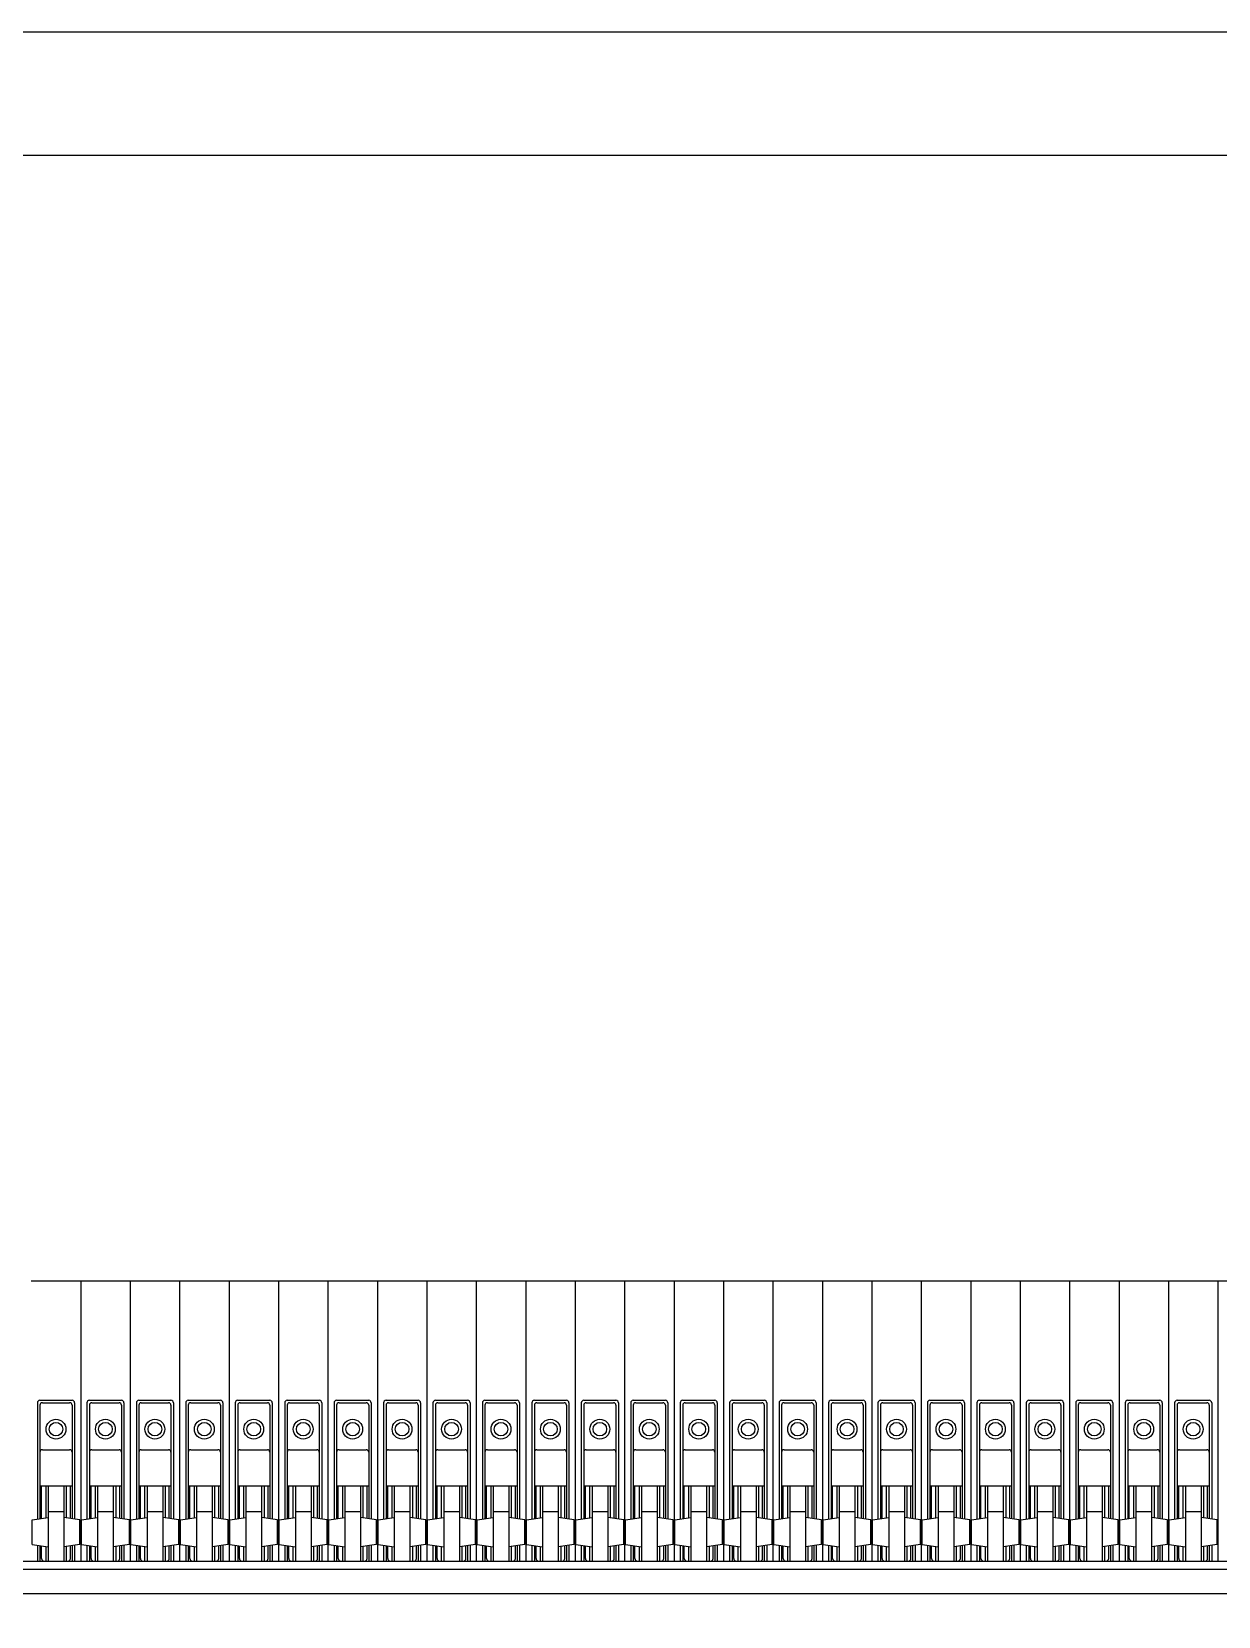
# Model space of a CAD drawing. Extents: x -2176 to 14083, y -1057 to 7853.
# Drawn here: x 1622 to 3062, y 5931 to 7853 of the extents above; entities that cross this region are included whole.
import ezdxf

# ---------------------------------------------------------------- set-up
doc = ezdxf.new("R2010")
doc.units = 0
doc.header["$LTSCALE"] = 15
doc.layers.get('0').update_dxf_attribs({"linetype": 'CONTINUOUS'})
doc.layers.add('5', color=3, linetype='CONTINUOUS')
doc.layers.add('TILE1', color=5, linetype='CONTINUOUS')

# ---------------------------------------------------------------- blocks, each defined once
blk = doc.blocks.new('GB-A1')
blk.add_lwpolyline([(35, 13), (35, 587), (841, 587), (841, 13)], close=True)
at = {"layer": 'TILE1'}
blk.add_lwpolyline([(10, 597), (851, 597), (851, 3), (10, 3)], dxfattribs=at)

msp = doc.modelspace()

# ---------------------------------------------------------------- linework, layer by layer
for p, q in [((1621.291, 6337.621), (1681.291, 6337.621)), ((1681.291, 6337.621), (1681.291, 5997.621)), ((1681.291, 6337.621), (1741.291, 6337.621)), ((1741.291, 6337.621), (1741.291, 5997.621)), ((1741.291, 6337.621), (1801.291, 6337.621)), ((1801.291, 6337.621), (1801.291, 5997.621)), ((1801.291, 6337.621), (1861.291, 6337.621)), ((1861.291, 6337.621), (1861.291, 5997.621)), ((1861.291, 6337.621), (1921.291, 6337.621)), ((1921.291, 6337.621), (1921.291, 5997.621)), ((1921.291, 6337.621), (1981.291, 6337.621)), ((1981.291, 6337.621), (1981.291, 5997.621)), ((1981.291, 6337.621), (2041.291, 6337.621)), ((2041.291, 6337.621), (2041.291, 5997.621)), ((2041.291, 6337.621), (2101.291, 6337.621)), ((2101.291, 6337.621), (2101.291, 5997.621)), ((2101.291, 6337.621), (2161.291, 6337.621)), ((2161.291, 6337.621), (2161.291, 5997.621)), ((2161.291, 6337.621), (2221.291, 6337.621)), ((2221.291, 6337.621), (2221.291, 5997.621)), ((2221.291, 6337.621), (2281.291, 6337.621)), ((2281.291, 6337.621), (2281.291, 5997.621)), ((2281.291, 6337.621), (2341.291, 6337.621)), ((2341.291, 6337.621), (2341.291, 5997.621)), ((2341.291, 6337.621), (2401.291, 6337.621)), ((2401.291, 6337.621), (2401.291, 5997.621)), ((2401.291, 6337.621), (2461.291, 6337.621)), ((2461.291, 6337.621), (2461.291, 5997.621)), ((2461.291, 6337.621), (2521.291, 6337.621)), ((2521.291, 6337.621), (2521.291, 5997.621)), ((2521.291, 6337.621), (2581.291, 6337.621)), ((2581.291, 6337.621), (2581.291, 5997.621)), ((2581.291, 6337.621), (2641.291, 6337.621)), ((2641.291, 6337.621), (2641.291, 5997.621)), ((2641.291, 6337.621), (2701.291, 6337.621)), ((2701.291, 6337.621), (2701.291, 5997.621)), ((2701.291, 6337.621), (2761.291, 6337.621)), ((2761.291, 6337.621), (2761.291, 5997.621)), ((2761.291, 6337.621), (2821.291, 6337.621)), ((2821.291, 6337.621), (2821.291, 5997.621)), ((2821.291, 6337.621), (2881.291, 6337.621)), ((2881.291, 6337.621), (2881.291, 5997.621)), ((2881.291, 6337.621), (2941.291, 6337.621)), ((2941.291, 6337.621), (2941.291, 5997.621)), ((2941.291, 6337.621), (3001.291, 6337.621)), ((3001.291, 6337.621), (3001.291, 5997.621)), ((3001.291, 6337.621), (3061.291, 6337.621)), ((3061.291, 6337.621), (3061.291, 5997.621)), ((3061.291, 6337.621), (3121.291, 6337.621)), ((126.291, 5997.621), (4863.732, 5997.621)), ((126.291, 5987.621), (4873.318, 5987.621)), ((-123.161, 5958.036), (3103.644, 5958.036))]:
    msp.add_line(p, q)
at = {"layer": '5', "ltscale": 1.5}
for p, q in [((1631.791, 6192.621), (1670.791, 6192.621)), ((1691.791, 6192.621), (1730.791, 6192.621)), ((1751.791, 6192.621), (1790.791, 6192.621)), ((1811.791, 6192.621), (1850.791, 6192.621)), ((1871.791, 6192.621), (1910.791, 6192.621)), ((1931.791, 6192.621), (1970.791, 6192.621)), ((1991.791, 6192.621), (2030.791, 6192.621)), ((2051.791, 6192.621), (2090.791, 6192.621)), ((2111.791, 6192.621), (2150.791, 6192.621)), ((2171.791, 6192.621), (2210.791, 6192.621)), ((2231.791, 6192.621), (2270.791, 6192.621)), ((2291.791, 6192.621), (2330.791, 6192.621)), ((2351.791, 6192.621), (2390.791, 6192.621)), ((2411.791, 6192.621), (2450.791, 6192.621)), ((2471.791, 6192.621), (2510.791, 6192.621)), ((2531.791, 6192.621), (2570.791, 6192.621)), ((2591.791, 6192.621), (2630.791, 6192.621)), ((2651.791, 6192.621), (2690.791, 6192.621)), ((2711.791, 6192.621), (2750.791, 6192.621)), ((2771.791, 6192.621), (2810.791, 6192.621)), ((2831.791, 6192.621), (2870.791, 6192.621)), ((2891.791, 6192.621), (2930.791, 6192.621)), ((2951.791, 6192.621), (2990.791, 6192.621)), ((3011.791, 6192.621), (3050.791, 6192.621)), ((1628.791, 6189.621), (1628.791, 6048.606)), ((1631.791, 6186.621), (1631.791, 6049.061)), ((1634.791, 6189.621), (1667.791, 6189.621)), ((1670.791, 6186.621), (1670.791, 6049.061)), ((1673.791, 6189.621), (1673.791, 6048.606)), ((1688.791, 6189.621), (1688.791, 6048.606)), ((1691.791, 6186.621), (1691.791, 6049.061)), ((1694.791, 6189.621), (1727.791, 6189.621)), ((1730.791, 6186.621), (1730.791, 6049.061)), ((1733.791, 6189.621), (1733.791, 6048.606)), ((1748.791, 6189.621), (1748.791, 6048.606)), ((1751.791, 6186.621), (1751.791, 6049.061)), ((1754.791, 6189.621), (1787.791, 6189.621)), ((1790.791, 6186.621), (1790.791, 6049.061)), ((1793.791, 6189.621), (1793.791, 6048.606)), ((1808.791, 6189.621), (1808.791, 6048.606)), ((1811.791, 6186.621), (1811.791, 6049.061)), ((1814.791, 6189.621), (1847.791, 6189.621)), ((1850.791, 6186.621), (1850.791, 6049.061)), ((1853.791, 6189.621), (1853.791, 6048.606)), ((1868.791, 6189.621), (1868.791, 6048.606)), ((1871.791, 6186.621), (1871.791, 6049.061)), ((1874.791, 6189.621), (1907.791, 6189.621)), ((1910.791, 6186.621), (1910.791, 6049.061)), ((1913.791, 6189.621), (1913.791, 6048.606)), ((1928.791, 6189.621), (1928.791, 6048.606)), ((1931.791, 6186.621), (1931.791, 6049.061)), ((1934.791, 6189.621), (1967.791, 6189.621)), ((1970.791, 6186.621), (1970.791, 6049.061)), ((1973.791, 6189.621), (1973.791, 6048.606)), ((1988.791, 6189.621), (1988.791, 6048.606)), ((1991.791, 6186.621), (1991.791, 6049.061)), ((1994.791, 6189.621), (2027.791, 6189.621)), ((2030.791, 6186.621), (2030.791, 6049.061)), ((2033.791, 6189.621), (2033.791, 6048.606)), ((2048.791, 6189.621), (2048.791, 6048.606)), ((2051.791, 6186.621), (2051.791, 6049.061)), ((2054.791, 6189.621), (2087.791, 6189.621)), ((2090.791, 6186.621), (2090.791, 6049.061)), ((2093.791, 6189.621), (2093.791, 6048.606)), ((2108.791, 6189.621), (2108.791, 6048.606)), ((2111.791, 6186.621), (2111.791, 6049.061)), ((2114.791, 6189.621), (2147.791, 6189.621)), ((2150.791, 6186.621), (2150.791, 6049.061)), ((2153.791, 6189.621), (2153.791, 6048.606)), ((2168.791, 6189.621), (2168.791, 6048.606)), ((2171.791, 6186.621), (2171.791, 6049.061)), ((2174.791, 6189.621), (2207.791, 6189.621)), ((2210.791, 6186.621), (2210.791, 6049.061)), ((2213.791, 6189.621), (2213.791, 6048.606)), ((2228.791, 6189.621), (2228.791, 6048.606)), ((2231.791, 6186.621), (2231.791, 6049.061)), ((2234.791, 6189.621), (2267.791, 6189.621)), ((2270.791, 6186.621), (2270.791, 6049.061)), ((2273.791, 6189.621), (2273.791, 6048.606)), ((2288.791, 6189.621), (2288.791, 6048.606)), ((2291.791, 6186.621), (2291.791, 6049.061)), ((2294.791, 6189.621), (2327.791, 6189.621)), ((2330.791, 6186.621), (2330.791, 6049.061)), ((2333.791, 6189.621), (2333.791, 6048.606)), ((2348.791, 6189.621), (2348.791, 6048.606)), ((2351.791, 6186.621), (2351.791, 6049.061)), ((2354.791, 6189.621), (2387.791, 6189.621)), ((2390.791, 6186.621), (2390.791, 6049.061)), ((2393.791, 6189.621), (2393.791, 6048.606)), ((2408.791, 6189.621), (2408.791, 6048.606)), ((2411.791, 6186.621), (2411.791, 6049.061)), ((2414.791, 6189.621), (2447.791, 6189.621)), ((2450.791, 6186.621), (2450.791, 6049.061)), ((2453.791, 6189.621), (2453.791, 6048.606)), ((2468.791, 6189.621), (2468.791, 6048.606)), ((2471.791, 6186.621), (2471.791, 6049.061)), ((2474.791, 6189.621), (2507.791, 6189.621)), ((2510.791, 6186.621), (2510.791, 6049.061)), ((2513.791, 6189.621), (2513.791, 6048.606)), ((2528.791, 6189.621), (2528.791, 6048.606)), ((2531.791, 6186.621), (2531.791, 6049.061)), ((2534.791, 6189.621), (2567.791, 6189.621)), ((2570.791, 6186.621), (2570.791, 6049.061)), ((2573.791, 6189.621), (2573.791, 6048.606)), ((2588.791, 6189.621), (2588.791, 6048.606)), ((2591.791, 6186.621), (2591.791, 6049.061)), ((2594.791, 6189.621), (2627.791, 6189.621)), ((2630.791, 6186.621), (2630.791, 6049.061)), ((2633.791, 6189.621), (2633.791, 6048.606)), ((2648.791, 6189.621), (2648.791, 6048.606)), ((2651.791, 6186.621), (2651.791, 6049.061)), ((2654.791, 6189.621), (2687.791, 6189.621)), ((2690.791, 6186.621), (2690.791, 6049.061)), ((2693.791, 6189.621), (2693.791, 6048.606)), ((2708.791, 6189.621), (2708.791, 6048.606)), ((2711.791, 6186.621), (2711.791, 6049.061)), ((2714.791, 6189.621), (2747.791, 6189.621)), ((2750.791, 6186.621), (2750.791, 6049.061)), ((2753.791, 6189.621), (2753.791, 6048.606)), ((2768.791, 6189.621), (2768.791, 6048.606)), ((2771.791, 6186.621), (2771.791, 6049.061)), ((2774.791, 6189.621), (2807.791, 6189.621)), ((2810.791, 6186.621), (2810.791, 6049.061)), ((2813.791, 6189.621), (2813.791, 6048.606)), ((2828.791, 6189.621), (2828.791, 6048.606)), ((2831.791, 6186.621), (2831.791, 6049.061)), ((2834.791, 6189.621), (2867.791, 6189.621)), ((2870.791, 6186.621), (2870.791, 6049.061)), ((2873.791, 6189.621), (2873.791, 6048.606)), ((2888.791, 6189.621), (2888.791, 6048.606)), ((2891.791, 6186.621), (2891.791, 6049.061)), ((2894.791, 6189.621), (2927.791, 6189.621)), ((2930.791, 6186.621), (2930.791, 6049.061)), ((2933.791, 6189.621), (2933.791, 6048.606)), ((2948.791, 6189.621), (2948.791, 6048.606)), ((2951.791, 6186.621), (2951.791, 6049.061)), ((2954.791, 6189.621), (2987.791, 6189.621)), ((2990.791, 6186.621), (2990.791, 6049.061)), ((2993.791, 6189.621), (2993.791, 6048.606)), ((3008.791, 6189.621), (3008.791, 6048.606)), ((3011.791, 6186.621), (3011.791, 6049.061)), ((3014.791, 6189.621), (3047.791, 6189.621)), ((3050.791, 6186.621), (3050.791, 6049.061)), ((3053.791, 6189.621), (3053.791, 6048.606)), ((1634.791, 6132.621), (1667.791, 6132.621)), ((1694.791, 6132.621), (1727.791, 6132.621)), ((1754.791, 6132.621), (1787.791, 6132.621)), ((1814.791, 6132.621), (1847.791, 6132.621)), ((1874.791, 6132.621), (1907.791, 6132.621)), ((1934.791, 6132.621), (1967.791, 6132.621)), ((1994.791, 6132.621), (2027.791, 6132.621)), ((2054.791, 6132.621), (2087.791, 6132.621)), ((2114.791, 6132.621), (2147.791, 6132.621)), ((2174.791, 6132.621), (2207.791, 6132.621)), ((2234.791, 6132.621), (2267.791, 6132.621)), ((2294.791, 6132.621), (2327.791, 6132.621)), ((2354.791, 6132.621), (2387.791, 6132.621)), ((2414.791, 6132.621), (2447.791, 6132.621)), ((2474.791, 6132.621), (2507.791, 6132.621)), ((2534.791, 6132.621), (2567.791, 6132.621)), ((2594.791, 6132.621), (2627.791, 6132.621)), ((2654.791, 6132.621), (2687.791, 6132.621)), ((2714.791, 6132.621), (2747.791, 6132.621)), ((2774.791, 6132.621), (2807.791, 6132.621)), ((2834.791, 6132.621), (2867.791, 6132.621)), ((2894.791, 6132.621), (2927.791, 6132.621)), ((2954.791, 6132.621), (2987.791, 6132.621)), ((3014.791, 6132.621), (3047.791, 6132.621)), ((1631.791, 6088.988), (1670.791, 6088.988)), ((1633.791, 6049.364), (1633.791, 6088.988)), ((1638.791, 6088.988), (1638.791, 6050.121)), ((1641.791, 6088.988), (1641.791, 5997.621)), ((1660.791, 6088.988), (1660.791, 5997.621)), ((1663.791, 6088.988), (1663.791, 6050.121)), ((1668.791, 6049.364), (1668.791, 6088.988)), ((1691.791, 6088.988), (1730.791, 6088.988)), ((1693.791, 6049.364), (1693.791, 6088.988)), ((1698.791, 6088.988), (1698.791, 6050.121)), ((1701.791, 6088.988), (1701.791, 5997.621)), ((1720.791, 6088.988), (1720.791, 5997.621)), ((1723.791, 6088.988), (1723.791, 6050.121)), ((1728.791, 6049.364), (1728.791, 6088.988)), ((1751.791, 6088.988), (1790.791, 6088.988)), ((1753.791, 6049.364), (1753.791, 6088.988)), ((1758.791, 6088.988), (1758.791, 6050.121)), ((1761.791, 6088.988), (1761.791, 5997.621)), ((1780.791, 6088.988), (1780.791, 5997.621)), ((1783.791, 6088.988), (1783.791, 6050.121)), ((1788.791, 6049.364), (1788.791, 6088.988)), ((1811.791, 6088.988), (1850.791, 6088.988)), ((1813.791, 6049.364), (1813.791, 6088.988)), ((1818.791, 6088.988), (1818.791, 6050.121)), ((1821.791, 6088.988), (1821.791, 5997.621)), ((1840.791, 6088.988), (1840.791, 5997.621)), ((1843.791, 6088.988), (1843.791, 6050.121)), ((1848.791, 6049.364), (1848.791, 6088.988)), ((1871.791, 6088.988), (1910.791, 6088.988)), ((1873.791, 6049.364), (1873.791, 6088.988)), ((1878.791, 6088.988), (1878.791, 6050.121)), ((1881.791, 6088.988), (1881.791, 5997.621)), ((1900.791, 6088.988), (1900.791, 5997.621)), ((1903.791, 6088.988), (1903.791, 6050.121)), ((1908.791, 6049.364), (1908.791, 6088.988)), ((1931.791, 6088.988), (1970.791, 6088.988)), ((1933.791, 6049.364), (1933.791, 6088.988)), ((1938.791, 6088.988), (1938.791, 6050.121)), ((1941.791, 6088.988), (1941.791, 5997.621)), ((1960.791, 6088.988), (1960.791, 5997.621)), ((1963.791, 6088.988), (1963.791, 6050.121)), ((1968.791, 6049.364), (1968.791, 6088.988)), ((1991.791, 6088.988), (2030.791, 6088.988)), ((1993.791, 6049.364), (1993.791, 6088.988)), ((1998.791, 6088.988), (1998.791, 6050.121)), ((2001.791, 6088.988), (2001.791, 5997.621)), ((2020.791, 6088.988), (2020.791, 5997.621)), ((2023.791, 6088.988), (2023.791, 6050.121)), ((2028.791, 6049.364), (2028.791, 6088.988)), ((2051.791, 6088.988), (2090.791, 6088.988)), ((2053.791, 6049.364), (2053.791, 6088.988)), ((2058.791, 6088.988), (2058.791, 6050.121)), ((2061.791, 6088.988), (2061.791, 5997.621)), ((2080.791, 6088.988), (2080.791, 5997.621)), ((2083.791, 6088.988), (2083.791, 6050.121)), ((2088.791, 6049.364), (2088.791, 6088.988)), ((2111.791, 6088.988), (2150.791, 6088.988)), ((2113.791, 6049.364), (2113.791, 6088.988)), ((2118.791, 6088.988), (2118.791, 6050.121)), ((2121.791, 6088.988), (2121.791, 5997.621)), ((2140.791, 6088.988), (2140.791, 5997.621)), ((2143.791, 6088.988), (2143.791, 6050.121)), ((2148.791, 6049.364), (2148.791, 6088.988)), ((2171.791, 6088.988), (2210.791, 6088.988)), ((2173.791, 6049.364), (2173.791, 6088.988)), ((2178.791, 6088.988), (2178.791, 6050.121)), ((2181.791, 6088.988), (2181.791, 5997.621)), ((2200.791, 6088.988), (2200.791, 5997.621)), ((2203.791, 6088.988), (2203.791, 6050.121)), ((2208.791, 6049.364), (2208.791, 6088.988)), ((2231.791, 6088.988), (2270.791, 6088.988)), ((2233.791, 6049.364), (2233.791, 6088.988)), ((2238.791, 6088.988), (2238.791, 6050.121)), ((2241.791, 6088.988), (2241.791, 5997.621)), ((2260.791, 6088.988), (2260.791, 5997.621)), ((2263.791, 6088.988), (2263.791, 6050.121)), ((2268.791, 6049.364), (2268.791, 6088.988)), ((2291.791, 6088.988), (2330.791, 6088.988)), ((2293.791, 6049.364), (2293.791, 6088.988)), ((2298.791, 6088.988), (2298.791, 6050.121)), ((2301.791, 6088.988), (2301.791, 5997.621)), ((2320.791, 6088.988), (2320.791, 5997.621)), ((2323.791, 6088.988), (2323.791, 6050.121)), ((2328.791, 6049.364), (2328.791, 6088.988)), ((2351.791, 6088.988), (2390.791, 6088.988)), ((2353.791, 6049.364), (2353.791, 6088.988)), ((2358.791, 6088.988), (2358.791, 6050.121)), ((2361.791, 6088.988), (2361.791, 5997.621)), ((2380.791, 6088.988), (2380.791, 5997.621)), ((2383.791, 6088.988), (2383.791, 6050.121)), ((2388.791, 6049.364), (2388.791, 6088.988)), ((2411.791, 6088.988), (2450.791, 6088.988)), ((2413.791, 6049.364), (2413.791, 6088.988)), ((2418.791, 6088.988), (2418.791, 6050.121)), ((2421.791, 6088.988), (2421.791, 5997.621)), ((2440.791, 6088.988), (2440.791, 5997.621)), ((2443.791, 6088.988), (2443.791, 6050.121)), ((2448.791, 6049.364), (2448.791, 6088.988)), ((2471.791, 6088.988), (2510.791, 6088.988)), ((2473.791, 6049.364), (2473.791, 6088.988)), ((2478.791, 6088.988), (2478.791, 6050.121)), ((2481.791, 6088.988), (2481.791, 5997.621)), ((2500.791, 6088.988), (2500.791, 5997.621)), ((2503.791, 6088.988), (2503.791, 6050.121)), ((2508.791, 6049.364), (2508.791, 6088.988)), ((2531.791, 6088.988), (2570.791, 6088.988)), ((2533.791, 6049.364), (2533.791, 6088.988)), ((2538.791, 6088.988), (2538.791, 6050.121)), ((2541.791, 6088.988), (2541.791, 5997.621)), ((2560.791, 6088.988), (2560.791, 5997.621)), ((2563.791, 6088.988), (2563.791, 6050.121)), ((2568.791, 6049.364), (2568.791, 6088.988)), ((2591.791, 6088.988), (2630.791, 6088.988)), ((2593.791, 6049.364), (2593.791, 6088.988)), ((2598.791, 6088.988), (2598.791, 6050.121)), ((2601.791, 6088.988), (2601.791, 5997.621)), ((2620.791, 6088.988), (2620.791, 5997.621)), ((2623.791, 6088.988), (2623.791, 6050.121)), ((2628.791, 6049.364), (2628.791, 6088.988)), ((2651.791, 6088.988), (2690.791, 6088.988)), ((2653.791, 6049.364), (2653.791, 6088.988)), ((2658.791, 6088.988), (2658.791, 6050.121)), ((2661.791, 6088.988), (2661.791, 5997.621)), ((2680.791, 6088.988), (2680.791, 5997.621)), ((2683.791, 6088.988), (2683.791, 6050.121)), ((2688.791, 6049.364), (2688.791, 6088.988)), ((2711.791, 6088.988), (2750.791, 6088.988)), ((2713.791, 6049.364), (2713.791, 6088.988)), ((2718.791, 6088.988), (2718.791, 6050.121)), ((2721.791, 6088.988), (2721.791, 5997.621)), ((2740.791, 6088.988), (2740.791, 5997.621)), ((2743.791, 6088.988), (2743.791, 6050.121)), ((2748.791, 6049.364), (2748.791, 6088.988)), ((2771.791, 6088.988), (2810.791, 6088.988)), ((2773.791, 6049.364), (2773.791, 6088.988)), ((2778.791, 6088.988), (2778.791, 6050.121)), ((2781.791, 6088.988), (2781.791, 5997.621)), ((2800.791, 6088.988), (2800.791, 5997.621)), ((2803.791, 6088.988), (2803.791, 6050.121)), ((2808.791, 6049.364), (2808.791, 6088.988)), ((2831.791, 6088.988), (2870.791, 6088.988)), ((2833.791, 6049.364), (2833.791, 6088.988)), ((2838.791, 6088.988), (2838.791, 6050.121)), ((2841.791, 6088.988), (2841.791, 5997.621)), ((2860.791, 6088.988), (2860.791, 5997.621)), ((2863.791, 6088.988), (2863.791, 6050.121)), ((2868.791, 6049.364), (2868.791, 6088.988)), ((2891.791, 6088.988), (2930.791, 6088.988)), ((2893.791, 6049.364), (2893.791, 6088.988)), ((2898.791, 6088.988), (2898.791, 6050.121)), ((2901.791, 6088.988), (2901.791, 5997.621)), ((2920.791, 6088.988), (2920.791, 5997.621)), ((2923.791, 6088.988), (2923.791, 6050.121)), ((2928.791, 6049.364), (2928.791, 6088.988)), ((2951.791, 6088.988), (2990.791, 6088.988)), ((2953.791, 6049.364), (2953.791, 6088.988)), ((2958.791, 6088.988), (2958.791, 6050.121)), ((2961.791, 6088.988), (2961.791, 5997.621)), ((2980.791, 6088.988), (2980.791, 5997.621)), ((2983.791, 6088.988), (2983.791, 6050.121)), ((2988.791, 6049.364), (2988.791, 6088.988)), ((3011.791, 6088.988), (3050.791, 6088.988)), ((3013.791, 6049.364), (3013.791, 6088.988)), ((3018.791, 6088.988), (3018.791, 6050.121)), ((3021.791, 6088.988), (3021.791, 5997.621)), ((3040.791, 6088.988), (3040.791, 5997.621)), ((3043.791, 6088.988), (3043.791, 6050.121)), ((3048.791, 6049.364), (3048.791, 6088.988)), ((1641.791, 6057.621), (1660.791, 6057.621)), ((1701.791, 6057.621), (1720.791, 6057.621)), ((1761.791, 6057.621), (1780.791, 6057.621)), ((1821.791, 6057.621), (1840.791, 6057.621)), ((1881.791, 6057.621), (1900.791, 6057.621)), ((1941.791, 6057.621), (1960.791, 6057.621)), ((2001.791, 6057.621), (2020.791, 6057.621)), ((2061.791, 6057.621), (2080.791, 6057.621)), ((2121.791, 6057.621), (2140.791, 6057.621)), ((2181.791, 6057.621), (2200.791, 6057.621)), ((2241.791, 6057.621), (2260.791, 6057.621)), ((2301.791, 6057.621), (2320.791, 6057.621)), ((2361.791, 6057.621), (2380.791, 6057.621)), ((2421.791, 6057.621), (2440.791, 6057.621)), ((2481.791, 6057.621), (2500.791, 6057.621)), ((2541.791, 6057.621), (2560.791, 6057.621)), ((2601.791, 6057.621), (2620.791, 6057.621)), ((2661.791, 6057.621), (2680.791, 6057.621)), ((2721.791, 6057.621), (2740.791, 6057.621)), ((2781.791, 6057.621), (2800.791, 6057.621)), ((2841.791, 6057.621), (2860.791, 6057.621)), ((2901.791, 6057.621), (2920.791, 6057.621)), ((2961.791, 6057.621), (2980.791, 6057.621)), ((3021.791, 6057.621), (3040.791, 6057.621)), ((1622.291, 6047.621), (1641.791, 6050.576)), ((1622.291, 6017.621), (1622.291, 6047.621)), ((1680.291, 6047.621), (1660.791, 6050.576)), ((1680.291, 6017.621), (1680.291, 6047.621)), ((1682.291, 6047.621), (1701.791, 6050.576)), ((1682.291, 6017.621), (1682.291, 6047.621)), ((1740.291, 6047.621), (1720.791, 6050.576)), ((1740.291, 6017.621), (1740.291, 6047.621)), ((1742.291, 6047.621), (1761.791, 6050.576)), ((1742.291, 6017.621), (1742.291, 6047.621)), ((1800.291, 6047.621), (1780.791, 6050.576)), ((1800.291, 6017.621), (1800.291, 6047.621)), ((1802.291, 6047.621), (1821.791, 6050.576)), ((1802.291, 6017.621), (1802.291, 6047.621)), ((1860.291, 6047.621), (1840.791, 6050.576)), ((1860.291, 6017.621), (1860.291, 6047.621)), ((1862.291, 6047.621), (1881.791, 6050.576)), ((1862.291, 6017.621), (1862.291, 6047.621)), ((1920.291, 6047.621), (1900.791, 6050.576)), ((1920.291, 6017.621), (1920.291, 6047.621)), ((1922.291, 6047.621), (1941.791, 6050.576)), ((1922.291, 6017.621), (1922.291, 6047.621)), ((1980.291, 6047.621), (1960.791, 6050.576)), ((1980.291, 6017.621), (1980.291, 6047.621)), ((1982.291, 6047.621), (2001.791, 6050.576)), ((1982.291, 6017.621), (1982.291, 6047.621)), ((2040.291, 6047.621), (2020.791, 6050.576)), ((2040.291, 6017.621), (2040.291, 6047.621)), ((2042.291, 6047.621), (2061.791, 6050.576)), ((2042.291, 6017.621), (2042.291, 6047.621)), ((2100.291, 6047.621), (2080.791, 6050.576)), ((2100.291, 6017.621), (2100.291, 6047.621)), ((2102.291, 6047.621), (2121.791, 6050.576)), ((2102.291, 6017.621), (2102.291, 6047.621)), ((2160.291, 6047.621), (2140.791, 6050.576)), ((2160.291, 6017.621), (2160.291, 6047.621)), ((2162.291, 6047.621), (2181.791, 6050.576)), ((2162.291, 6017.621), (2162.291, 6047.621)), ((2220.291, 6047.621), (2200.791, 6050.576)), ((2220.291, 6017.621), (2220.291, 6047.621)), ((2222.291, 6047.621), (2241.791, 6050.576)), ((2222.291, 6017.621), (2222.291, 6047.621)), ((2280.291, 6047.621), (2260.791, 6050.576)), ((2280.291, 6017.621), (2280.291, 6047.621)), ((2282.291, 6047.621), (2301.791, 6050.576)), ((2282.291, 6017.621), (2282.291, 6047.621)), ((2340.291, 6047.621), (2320.791, 6050.576)), ((2340.291, 6017.621), (2340.291, 6047.621)), ((2342.291, 6047.621), (2361.791, 6050.576)), ((2342.291, 6017.621), (2342.291, 6047.621)), ((2400.291, 6047.621), (2380.791, 6050.576)), ((2400.291, 6017.621), (2400.291, 6047.621)), ((2402.291, 6047.621), (2421.791, 6050.576)), ((2402.291, 6017.621), (2402.291, 6047.621)), ((2460.291, 6047.621), (2440.791, 6050.576)), ((2460.291, 6017.621), (2460.291, 6047.621)), ((2462.291, 6047.621), (2481.791, 6050.576)), ((2462.291, 6017.621), (2462.291, 6047.621)), ((2520.291, 6047.621), (2500.791, 6050.576)), ((2520.291, 6017.621), (2520.291, 6047.621)), ((2522.291, 6047.621), (2541.791, 6050.576)), ((2522.291, 6017.621), (2522.291, 6047.621)), ((2580.291, 6047.621), (2560.791, 6050.576)), ((2580.291, 6017.621), (2580.291, 6047.621)), ((2582.291, 6047.621), (2601.791, 6050.576)), ((2582.291, 6017.621), (2582.291, 6047.621)), ((2640.291, 6047.621), (2620.791, 6050.576)), ((2640.291, 6017.621), (2640.291, 6047.621)), ((2642.291, 6047.621), (2661.791, 6050.576)), ((2642.291, 6017.621), (2642.291, 6047.621)), ((2700.291, 6047.621), (2680.791, 6050.576)), ((2700.291, 6017.621), (2700.291, 6047.621)), ((2702.291, 6047.621), (2721.791, 6050.576)), ((2702.291, 6017.621), (2702.291, 6047.621)), ((2760.291, 6047.621), (2740.791, 6050.576)), ((2760.291, 6017.621), (2760.291, 6047.621)), ((2762.291, 6047.621), (2781.791, 6050.576)), ((2762.291, 6017.621), (2762.291, 6047.621)), ((2820.291, 6047.621), (2800.791, 6050.576)), ((2820.291, 6017.621), (2820.291, 6047.621)), ((2822.291, 6047.621), (2841.791, 6050.576)), ((2822.291, 6017.621), (2822.291, 6047.621)), ((2880.291, 6047.621), (2860.791, 6050.576)), ((2880.291, 6017.621), (2880.291, 6047.621)), ((2882.291, 6047.621), (2901.791, 6050.576)), ((2882.291, 6017.621), (2882.291, 6047.621)), ((2940.291, 6047.621), (2920.791, 6050.576)), ((2940.291, 6017.621), (2940.291, 6047.621)), ((2942.291, 6047.621), (2961.791, 6050.576)), ((2942.291, 6017.621), (2942.291, 6047.621)), ((3000.291, 6047.621), (2980.791, 6050.576)), ((3000.291, 6017.621), (3000.291, 6047.621)), ((3002.291, 6047.621), (3021.791, 6050.576)), ((3002.291, 6017.621), (3002.291, 6047.621)), ((3060.291, 6047.621), (3040.791, 6050.576)), ((3060.291, 6017.621), (3060.291, 6047.621)), ((1622.291, 6017.621), (1641.791, 6014.667)), ((1628.791, 6016.636), (1628.791, 5997.621)), ((1631.791, 6016.182), (1631.791, 5997.621)), ((1633.791, 6000.621), (1633.791, 6015.879)), ((1638.791, 6015.121), (1638.791, 5997.621)), ((1680.291, 6017.621), (1660.791, 6014.667)), ((1663.791, 6015.121), (1663.791, 5997.621)), ((1668.791, 6000.621), (1668.791, 6015.879)), ((1670.791, 6016.182), (1670.791, 5997.621)), ((1673.791, 6016.636), (1673.791, 5997.621)), ((1682.291, 6017.621), (1701.791, 6014.667)), ((1688.791, 6016.636), (1688.791, 5997.621)), ((1691.791, 6016.182), (1691.791, 5997.621)), ((1693.791, 6000.621), (1693.791, 6015.879)), ((1698.791, 6015.121), (1698.791, 5997.621)), ((1740.291, 6017.621), (1720.791, 6014.667)), ((1723.791, 6015.121), (1723.791, 5997.621)), ((1728.791, 6000.621), (1728.791, 6015.879)), ((1730.791, 6016.182), (1730.791, 5997.621)), ((1733.791, 6016.636), (1733.791, 5997.621)), ((1742.291, 6017.621), (1761.791, 6014.667)), ((1748.791, 6016.636), (1748.791, 5997.621)), ((1751.791, 6016.182), (1751.791, 5997.621)), ((1753.791, 6000.621), (1753.791, 6015.879)), ((1758.791, 6015.121), (1758.791, 5997.621)), ((1800.291, 6017.621), (1780.791, 6014.667)), ((1783.791, 6015.121), (1783.791, 5997.621)), ((1788.791, 6000.621), (1788.791, 6015.879)), ((1790.791, 6016.182), (1790.791, 5997.621)), ((1793.791, 6016.636), (1793.791, 5997.621)), ((1802.291, 6017.621), (1821.791, 6014.667)), ((1808.791, 6016.636), (1808.791, 5997.621)), ((1811.791, 6016.182), (1811.791, 5997.621)), ((1813.791, 6000.621), (1813.791, 6015.879)), ((1818.791, 6015.121), (1818.791, 5997.621)), ((1860.291, 6017.621), (1840.791, 6014.667)), ((1843.791, 6015.121), (1843.791, 5997.621)), ((1848.791, 6000.621), (1848.791, 6015.879)), ((1850.791, 6016.182), (1850.791, 5997.621)), ((1853.791, 6016.636), (1853.791, 5997.621)), ((1862.291, 6017.621), (1881.791, 6014.667)), ((1868.791, 6016.636), (1868.791, 5997.621)), ((1871.791, 6016.182), (1871.791, 5997.621)), ((1873.791, 6000.621), (1873.791, 6015.879)), ((1878.791, 6015.121), (1878.791, 5997.621)), ((1920.291, 6017.621), (1900.791, 6014.667)), ((1903.791, 6015.121), (1903.791, 5997.621)), ((1908.791, 6000.621), (1908.791, 6015.879)), ((1910.791, 6016.182), (1910.791, 5997.621)), ((1913.791, 6016.636), (1913.791, 5997.621)), ((1922.291, 6017.621), (1941.791, 6014.667)), ((1928.791, 6016.636), (1928.791, 5997.621)), ((1931.791, 6016.182), (1931.791, 5997.621)), ((1933.791, 6000.621), (1933.791, 6015.879)), ((1938.791, 6015.121), (1938.791, 5997.621)), ((1980.291, 6017.621), (1960.791, 6014.667)), ((1963.791, 6015.121), (1963.791, 5997.621)), ((1968.791, 6000.621), (1968.791, 6015.879)), ((1970.791, 6016.182), (1970.791, 5997.621)), ((1973.791, 6016.636), (1973.791, 5997.621)), ((1982.291, 6017.621), (2001.791, 6014.667)), ((1988.791, 6016.636), (1988.791, 5997.621)), ((1991.791, 6016.182), (1991.791, 5997.621)), ((1993.791, 6000.621), (1993.791, 6015.879)), ((1998.791, 6015.121), (1998.791, 5997.621)), ((2040.291, 6017.621), (2020.791, 6014.667)), ((2023.791, 6015.121), (2023.791, 5997.621)), ((2028.791, 6000.621), (2028.791, 6015.879)), ((2030.791, 6016.182), (2030.791, 5997.621)), ((2033.791, 6016.636), (2033.791, 5997.621)), ((2042.291, 6017.621), (2061.791, 6014.667)), ((2048.791, 6016.636), (2048.791, 5997.621)), ((2051.791, 6016.182), (2051.791, 5997.621)), ((2053.791, 6000.621), (2053.791, 6015.879)), ((2058.791, 6015.121), (2058.791, 5997.621)), ((2100.291, 6017.621), (2080.791, 6014.667)), ((2083.791, 6015.121), (2083.791, 5997.621)), ((2088.791, 6000.621), (2088.791, 6015.879)), ((2090.791, 6016.182), (2090.791, 5997.621)), ((2093.791, 6016.636), (2093.791, 5997.621)), ((2102.291, 6017.621), (2121.791, 6014.667)), ((2108.791, 6016.636), (2108.791, 5997.621)), ((2111.791, 6016.182), (2111.791, 5997.621)), ((2113.791, 6000.621), (2113.791, 6015.879)), ((2118.791, 6015.121), (2118.791, 5997.621)), ((2160.291, 6017.621), (2140.791, 6014.667)), ((2143.791, 6015.121), (2143.791, 5997.621)), ((2148.791, 6000.621), (2148.791, 6015.879)), ((2150.791, 6016.182), (2150.791, 5997.621)), ((2153.791, 6016.636), (2153.791, 5997.621)), ((2162.291, 6017.621), (2181.791, 6014.667)), ((2168.791, 6016.636), (2168.791, 5997.621)), ((2171.791, 6016.182), (2171.791, 5997.621)), ((2173.791, 6000.621), (2173.791, 6015.879)), ((2178.791, 6015.121), (2178.791, 5997.621)), ((2220.291, 6017.621), (2200.791, 6014.667)), ((2203.791, 6015.121), (2203.791, 5997.621)), ((2208.791, 6000.621), (2208.791, 6015.879)), ((2210.791, 6016.182), (2210.791, 5997.621)), ((2213.791, 6016.636), (2213.791, 5997.621)), ((2222.291, 6017.621), (2241.791, 6014.667)), ((2228.791, 6016.636), (2228.791, 5997.621)), ((2231.791, 6016.182), (2231.791, 5997.621)), ((2233.791, 6000.621), (2233.791, 6015.879)), ((2238.791, 6015.121), (2238.791, 5997.621)), ((2280.291, 6017.621), (2260.791, 6014.667)), ((2263.791, 6015.121), (2263.791, 5997.621)), ((2268.791, 6000.621), (2268.791, 6015.879)), ((2270.791, 6016.182), (2270.791, 5997.621)), ((2273.791, 6016.636), (2273.791, 5997.621)), ((2282.291, 6017.621), (2301.791, 6014.667)), ((2288.791, 6016.636), (2288.791, 5997.621)), ((2291.791, 6016.182), (2291.791, 5997.621)), ((2293.791, 6000.621), (2293.791, 6015.879)), ((2298.791, 6015.121), (2298.791, 5997.621)), ((2340.291, 6017.621), (2320.791, 6014.667)), ((2323.791, 6015.121), (2323.791, 5997.621)), ((2328.791, 6000.621), (2328.791, 6015.879)), ((2330.791, 6016.182), (2330.791, 5997.621)), ((2333.791, 6016.636), (2333.791, 5997.621)), ((2342.291, 6017.621), (2361.791, 6014.667)), ((2348.791, 6016.636), (2348.791, 5997.621)), ((2351.791, 6016.182), (2351.791, 5997.621)), ((2353.791, 6000.621), (2353.791, 6015.879)), ((2358.791, 6015.121), (2358.791, 5997.621)), ((2400.291, 6017.621), (2380.791, 6014.667)), ((2383.791, 6015.121), (2383.791, 5997.621)), ((2388.791, 6000.621), (2388.791, 6015.879)), ((2390.791, 6016.182), (2390.791, 5997.621)), ((2393.791, 6016.636), (2393.791, 5997.621)), ((2402.291, 6017.621), (2421.791, 6014.667)), ((2408.791, 6016.636), (2408.791, 5997.621)), ((2411.791, 6016.182), (2411.791, 5997.621)), ((2413.791, 6000.621), (2413.791, 6015.879)), ((2418.791, 6015.121), (2418.791, 5997.621)), ((2460.291, 6017.621), (2440.791, 6014.667)), ((2443.791, 6015.121), (2443.791, 5997.621)), ((2448.791, 6000.621), (2448.791, 6015.879)), ((2450.791, 6016.182), (2450.791, 5997.621)), ((2453.791, 6016.636), (2453.791, 5997.621)), ((2462.291, 6017.621), (2481.791, 6014.667)), ((2468.791, 6016.636), (2468.791, 5997.621)), ((2471.791, 6016.182), (2471.791, 5997.621)), ((2473.791, 6000.621), (2473.791, 6015.879)), ((2478.791, 6015.121), (2478.791, 5997.621)), ((2520.291, 6017.621), (2500.791, 6014.667)), ((2503.791, 6015.121), (2503.791, 5997.621)), ((2508.791, 6000.621), (2508.791, 6015.879)), ((2510.791, 6016.182), (2510.791, 5997.621)), ((2513.791, 6016.636), (2513.791, 5997.621)), ((2522.291, 6017.621), (2541.791, 6014.667)), ((2528.791, 6016.636), (2528.791, 5997.621)), ((2531.791, 6016.182), (2531.791, 5997.621)), ((2533.791, 6000.621), (2533.791, 6015.879)), ((2538.791, 6015.121), (2538.791, 5997.621)), ((2580.291, 6017.621), (2560.791, 6014.667)), ((2563.791, 6015.121), (2563.791, 5997.621)), ((2568.791, 6000.621), (2568.791, 6015.879)), ((2570.791, 6016.182), (2570.791, 5997.621)), ((2573.791, 6016.636), (2573.791, 5997.621)), ((2582.291, 6017.621), (2601.791, 6014.667)), ((2588.791, 6016.636), (2588.791, 5997.621)), ((2591.791, 6016.182), (2591.791, 5997.621)), ((2593.791, 6000.621), (2593.791, 6015.879)), ((2598.791, 6015.121), (2598.791, 5997.621)), ((2640.291, 6017.621), (2620.791, 6014.667)), ((2623.791, 6015.121), (2623.791, 5997.621)), ((2628.791, 6000.621), (2628.791, 6015.879)), ((2630.791, 6016.182), (2630.791, 5997.621)), ((2633.791, 6016.636), (2633.791, 5997.621)), ((2642.291, 6017.621), (2661.791, 6014.667)), ((2648.791, 6016.636), (2648.791, 5997.621)), ((2651.791, 6016.182), (2651.791, 5997.621)), ((2653.791, 6000.621), (2653.791, 6015.879)), ((2658.791, 6015.121), (2658.791, 5997.621)), ((2700.291, 6017.621), (2680.791, 6014.667)), ((2683.791, 6015.121), (2683.791, 5997.621)), ((2688.791, 6000.621), (2688.791, 6015.879)), ((2690.791, 6016.182), (2690.791, 5997.621)), ((2693.791, 6016.636), (2693.791, 5997.621)), ((2702.291, 6017.621), (2721.791, 6014.667)), ((2708.791, 6016.636), (2708.791, 5997.621)), ((2711.791, 6016.182), (2711.791, 5997.621)), ((2713.791, 6000.621), (2713.791, 6015.879)), ((2718.791, 6015.121), (2718.791, 5997.621)), ((2760.291, 6017.621), (2740.791, 6014.667)), ((2743.791, 6015.121), (2743.791, 5997.621)), ((2748.791, 6000.621), (2748.791, 6015.879)), ((2750.791, 6016.182), (2750.791, 5997.621)), ((2753.791, 6016.636), (2753.791, 5997.621)), ((2762.291, 6017.621), (2781.791, 6014.667)), ((2768.791, 6016.636), (2768.791, 5997.621)), ((2771.791, 6016.182), (2771.791, 5997.621)), ((2773.791, 6000.621), (2773.791, 6015.879)), ((2778.791, 6015.121), (2778.791, 5997.621)), ((2820.291, 6017.621), (2800.791, 6014.667)), ((2803.791, 6015.121), (2803.791, 5997.621)), ((2808.791, 6000.621), (2808.791, 6015.879)), ((2810.791, 6016.182), (2810.791, 5997.621)), ((2813.791, 6016.636), (2813.791, 5997.621)), ((2822.291, 6017.621), (2841.791, 6014.667)), ((2828.791, 6016.636), (2828.791, 5997.621)), ((2831.791, 6016.182), (2831.791, 5997.621)), ((2833.791, 6000.621), (2833.791, 6015.879)), ((2838.791, 6015.121), (2838.791, 5997.621)), ((2880.291, 6017.621), (2860.791, 6014.667)), ((2863.791, 6015.121), (2863.791, 5997.621)), ((2868.791, 6000.621), (2868.791, 6015.879)), ((2870.791, 6016.182), (2870.791, 5997.621)), ((2873.791, 6016.636), (2873.791, 5997.621)), ((2882.291, 6017.621), (2901.791, 6014.667)), ((2888.791, 6016.636), (2888.791, 5997.621)), ((2891.791, 6016.182), (2891.791, 5997.621)), ((2893.791, 6000.621), (2893.791, 6015.879)), ((2898.791, 6015.121), (2898.791, 5997.621)), ((2940.291, 6017.621), (2920.791, 6014.667)), ((2923.791, 6015.121), (2923.791, 5997.621)), ((2928.791, 6000.621), (2928.791, 6015.879)), ((2930.791, 6016.182), (2930.791, 5997.621)), ((2933.791, 6016.636), (2933.791, 5997.621)), ((2942.291, 6017.621), (2961.791, 6014.667)), ((2948.791, 6016.636), (2948.791, 5997.621)), ((2951.791, 6016.182), (2951.791, 5997.621)), ((2953.791, 6000.621), (2953.791, 6015.879)), ((2958.791, 6015.121), (2958.791, 5997.621)), ((3000.291, 6017.621), (2980.791, 6014.667)), ((2983.791, 6015.121), (2983.791, 5997.621)), ((2988.791, 6000.621), (2988.791, 6015.879)), ((2990.791, 6016.182), (2990.791, 5997.621)), ((2993.791, 6016.636), (2993.791, 5997.621)), ((3002.291, 6017.621), (3021.791, 6014.667)), ((3008.791, 6016.636), (3008.791, 5997.621)), ((3011.791, 6016.182), (3011.791, 5997.621)), ((3013.791, 6000.621), (3013.791, 6015.879)), ((3018.791, 6015.121), (3018.791, 5997.621)), ((3060.291, 6017.621), (3040.791, 6014.667)), ((3043.791, 6015.121), (3043.791, 5997.621)), ((3048.791, 6000.621), (3048.791, 6015.879)), ((3050.791, 6016.182), (3050.791, 5997.621)), ((3053.791, 6016.636), (3053.791, 5997.621))]:
    msp.add_line(p, q, dxfattribs=at)
for centre, radius in [((1651.291, 6157.621), 12), ((1651.291, 6157.621), 8.25), ((1711.291, 6157.621), 12), ((1711.291, 6157.621), 8.25), ((1771.291, 6157.621), 12), ((1771.291, 6157.621), 8.25), ((1831.291, 6157.621), 12), ((1831.291, 6157.621), 8.25), ((1891.291, 6157.621), 12), ((1891.291, 6157.621), 8.25), ((1951.291, 6157.621), 12), ((1951.291, 6157.621), 8.25), ((2011.291, 6157.621), 12), ((2011.291, 6157.621), 8.25), ((2071.291, 6157.621), 12), ((2071.291, 6157.621), 8.25), ((2131.291, 6157.621), 12), ((2131.291, 6157.621), 8.25), ((2191.291, 6157.621), 12), ((2191.291, 6157.621), 8.25), ((2251.291, 6157.621), 12), ((2251.291, 6157.621), 8.25), ((2311.291, 6157.621), 12), ((2311.291, 6157.621), 8.25), ((2371.291, 6157.621), 12), ((2371.291, 6157.621), 8.25), ((2431.291, 6157.621), 12), ((2431.291, 6157.621), 8.25), ((2491.291, 6157.621), 12), ((2491.291, 6157.621), 8.25), ((2551.291, 6157.621), 12), ((2551.291, 6157.621), 8.25), ((2611.291, 6157.621), 12), ((2611.291, 6157.621), 8.25), ((2671.291, 6157.621), 12), ((2671.291, 6157.621), 8.25), ((2731.291, 6157.621), 12), ((2731.291, 6157.621), 8.25), ((2791.291, 6157.621), 12), ((2791.291, 6157.621), 8.25), ((2851.291, 6157.621), 12), ((2851.291, 6157.621), 8.25), ((2911.291, 6157.621), 12), ((2911.291, 6157.621), 8.25), ((2971.291, 6157.621), 12), ((2971.291, 6157.621), 8.25), ((3031.291, 6157.621), 12), ((3031.291, 6157.621), 8.25)]:
    msp.add_circle(centre, radius, dxfattribs=at)
for centre, start, end in [((1631.791, 6189.621), 90, 180), ((1670.791, 6189.621), 0, 90), ((1691.791, 6189.621), 90, 180), ((1730.791, 6189.621), 0, 90), ((1751.791, 6189.621), 90, 180), ((1790.791, 6189.621), 0, 90), ((1811.791, 6189.621), 90, 180), ((1850.791, 6189.621), 0, 90), ((1871.791, 6189.621), 90, 180), ((1910.791, 6189.621), 0, 90), ((1931.791, 6189.621), 90, 180), ((1970.791, 6189.621), 0, 90), ((1991.791, 6189.621), 90, 180), ((2030.791, 6189.621), 0, 90), ((2051.791, 6189.621), 90, 180), ((2090.791, 6189.621), 0, 90), ((2111.791, 6189.621), 90, 180), ((2150.791, 6189.621), 0, 90), ((2171.791, 6189.621), 90, 180), ((2210.791, 6189.621), 0, 90), ((2231.791, 6189.621), 90, 180), ((2270.791, 6189.621), 0, 90), ((2291.791, 6189.621), 90, 180), ((2330.791, 6189.621), 0, 90), ((2351.791, 6189.621), 90, 180), ((2390.791, 6189.621), 0, 90), ((2411.791, 6189.621), 90, 180), ((2450.791, 6189.621), 0, 90), ((2471.791, 6189.621), 90, 180), ((2510.791, 6189.621), 0, 90), ((2531.791, 6189.621), 90, 180), ((2570.791, 6189.621), 0, 90), ((2591.791, 6189.621), 90, 180), ((2630.791, 6189.621), 0, 90), ((2651.791, 6189.621), 90, 180), ((2690.791, 6189.621), 0, 90), ((2711.791, 6189.621), 90, 180), ((2750.791, 6189.621), 0, 90), ((2771.791, 6189.621), 90, 180), ((2810.791, 6189.621), 0, 90), ((2831.791, 6189.621), 90, 180), ((2870.791, 6189.621), 0, 90), ((2891.791, 6189.621), 90, 180), ((2930.791, 6189.621), 0, 90), ((2951.791, 6189.621), 90, 180), ((2990.791, 6189.621), 0, 90), ((3011.791, 6189.621), 90, 180), ((3050.791, 6189.621), 0, 90), ((1634.791, 6186.621), 90, 180), ((1667.791, 6186.621), 0, 90), ((1694.791, 6186.621), 90, 180), ((1727.791, 6186.621), 0, 90), ((1754.791, 6186.621), 90, 180), ((1787.791, 6186.621), 0, 90), ((1814.791, 6186.621), 90, 180), ((1847.791, 6186.621), 0, 90), ((1874.791, 6186.621), 90, 180), ((1907.791, 6186.621), 0, 90), ((1934.791, 6186.621), 90, 180), ((1967.791, 6186.621), 0, 90), ((1994.791, 6186.621), 90, 180), ((2027.791, 6186.621), 0, 90), ((2054.791, 6186.621), 90, 180), ((2087.791, 6186.621), 0, 90), ((2114.791, 6186.621), 90, 180), ((2147.791, 6186.621), 0, 90), ((2174.791, 6186.621), 90, 180), ((2207.791, 6186.621), 0, 90), ((2234.791, 6186.621), 90, 180), ((2267.791, 6186.621), 0, 90), ((2294.791, 6186.621), 90, 180), ((2327.791, 6186.621), 0, 90), ((2354.791, 6186.621), 90, 180), ((2387.791, 6186.621), 0, 90), ((2414.791, 6186.621), 90, 180), ((2447.791, 6186.621), 0, 90), ((2474.791, 6186.621), 90, 180), ((2507.791, 6186.621), 0, 90), ((2534.791, 6186.621), 90, 180), ((2567.791, 6186.621), 0, 90), ((2594.791, 6186.621), 90, 180), ((2627.791, 6186.621), 0, 90), ((2654.791, 6186.621), 90, 180), ((2687.791, 6186.621), 0, 90), ((2714.791, 6186.621), 90, 180), ((2747.791, 6186.621), 0, 90), ((2774.791, 6186.621), 90, 180), ((2807.791, 6186.621), 0, 90), ((2834.791, 6186.621), 90, 180), ((2867.791, 6186.621), 0, 90), ((2894.791, 6186.621), 90, 180), ((2927.791, 6186.621), 0, 90), ((2954.791, 6186.621), 90, 180), ((2987.791, 6186.621), 0, 90), ((3014.791, 6186.621), 90, 180), ((3047.791, 6186.621), 0, 90), ((1634.791, 6129.621), 90, 180), ((1667.791, 6129.621), 0, 90), ((1694.791, 6129.621), 90, 180), ((1727.791, 6129.621), 0, 90), ((1754.791, 6129.621), 90, 180), ((1787.791, 6129.621), 0, 90), ((1814.791, 6129.621), 90, 180), ((1847.791, 6129.621), 0, 90), ((1874.791, 6129.621), 90, 180), ((1907.791, 6129.621), 0, 90), ((1934.791, 6129.621), 90, 180), ((1967.791, 6129.621), 0, 90), ((1994.791, 6129.621), 90, 180), ((2027.791, 6129.621), 0, 90), ((2054.791, 6129.621), 90, 180), ((2087.791, 6129.621), 0, 90), ((2114.791, 6129.621), 90, 180), ((2147.791, 6129.621), 0, 90), ((2174.791, 6129.621), 90, 180), ((2207.791, 6129.621), 0, 90), ((2234.791, 6129.621), 90, 180), ((2267.791, 6129.621), 0, 90), ((2294.791, 6129.621), 90, 180), ((2327.791, 6129.621), 0, 90), ((2354.791, 6129.621), 90, 180), ((2387.791, 6129.621), 0, 90), ((2414.791, 6129.621), 90, 180), ((2447.791, 6129.621), 0, 90), ((2474.791, 6129.621), 90, 180), ((2507.791, 6129.621), 0, 90), ((2534.791, 6129.621), 90, 180), ((2567.791, 6129.621), 0, 90), ((2594.791, 6129.621), 90, 180), ((2627.791, 6129.621), 0, 90), ((2654.791, 6129.621), 90, 180), ((2687.791, 6129.621), 0, 90), ((2714.791, 6129.621), 90, 180), ((2747.791, 6129.621), 0, 90), ((2774.791, 6129.621), 90, 180), ((2807.791, 6129.621), 0, 90), ((2834.791, 6129.621), 90, 180), ((2867.791, 6129.621), 0, 90), ((2894.791, 6129.621), 90, 180), ((2927.791, 6129.621), 0, 90), ((2954.791, 6129.621), 90, 180), ((2987.791, 6129.621), 0, 90), ((3014.791, 6129.621), 90, 180), ((3047.791, 6129.621), 0, 90), ((1636.791, 6000.621), 180, 270), ((1665.791, 6000.621), 270, 360), ((1696.791, 6000.621), 180, 270), ((1725.791, 6000.621), 270, 360), ((1756.791, 6000.621), 180, 270), ((1785.791, 6000.621), 270, 360), ((1816.791, 6000.621), 180, 270), ((1845.791, 6000.621), 270, 360), ((1876.791, 6000.621), 180, 270), ((1905.791, 6000.621), 270, 360), ((1936.791, 6000.621), 180, 270), ((1965.791, 6000.621), 270, 360), ((1996.791, 6000.621), 180, 270), ((2025.791, 6000.621), 270, 360), ((2056.791, 6000.621), 180, 270), ((2085.791, 6000.621), 270, 360), ((2116.791, 6000.621), 180, 270), ((2145.791, 6000.621), 270, 360), ((2176.791, 6000.621), 180, 270), ((2205.791, 6000.621), 270, 360), ((2236.791, 6000.621), 180, 270), ((2265.791, 6000.621), 270, 360), ((2296.791, 6000.621), 180, 270), ((2325.791, 6000.621), 270, 360), ((2356.791, 6000.621), 180, 270), ((2385.791, 6000.621), 270, 360), ((2416.791, 6000.621), 180, 270), ((2445.791, 6000.621), 270, 360), ((2476.791, 6000.621), 180, 270), ((2505.791, 6000.621), 270, 360), ((2536.791, 6000.621), 180, 270), ((2565.791, 6000.621), 270, 360), ((2596.791, 6000.621), 180, 270), ((2625.791, 6000.621), 270, 360), ((2656.791, 6000.621), 180, 270), ((2685.791, 6000.621), 270, 360), ((2716.791, 6000.621), 180, 270), ((2745.791, 6000.621), 270, 360), ((2776.791, 6000.621), 180, 270), ((2805.791, 6000.621), 270, 360), ((2836.791, 6000.621), 180, 270), ((2865.791, 6000.621), 270, 360), ((2896.791, 6000.621), 180, 270), ((2925.791, 6000.621), 270, 360), ((2956.791, 6000.621), 180, 270), ((2985.791, 6000.621), 270, 360), ((3016.791, 6000.621), 180, 270), ((3045.791, 6000.621), 270, 360)]:
    msp.add_arc(centre, 3, start, end, dxfattribs=at)

# ---------------------------------------------------------------- block references
at = {"xscale": 15, "yscale": 15, "zscale": 15}
msp.add_blockref('GB-A1', (-2325.642, -1101.786), dxfattribs=at)

doc.saveas('drawing.dxf')
